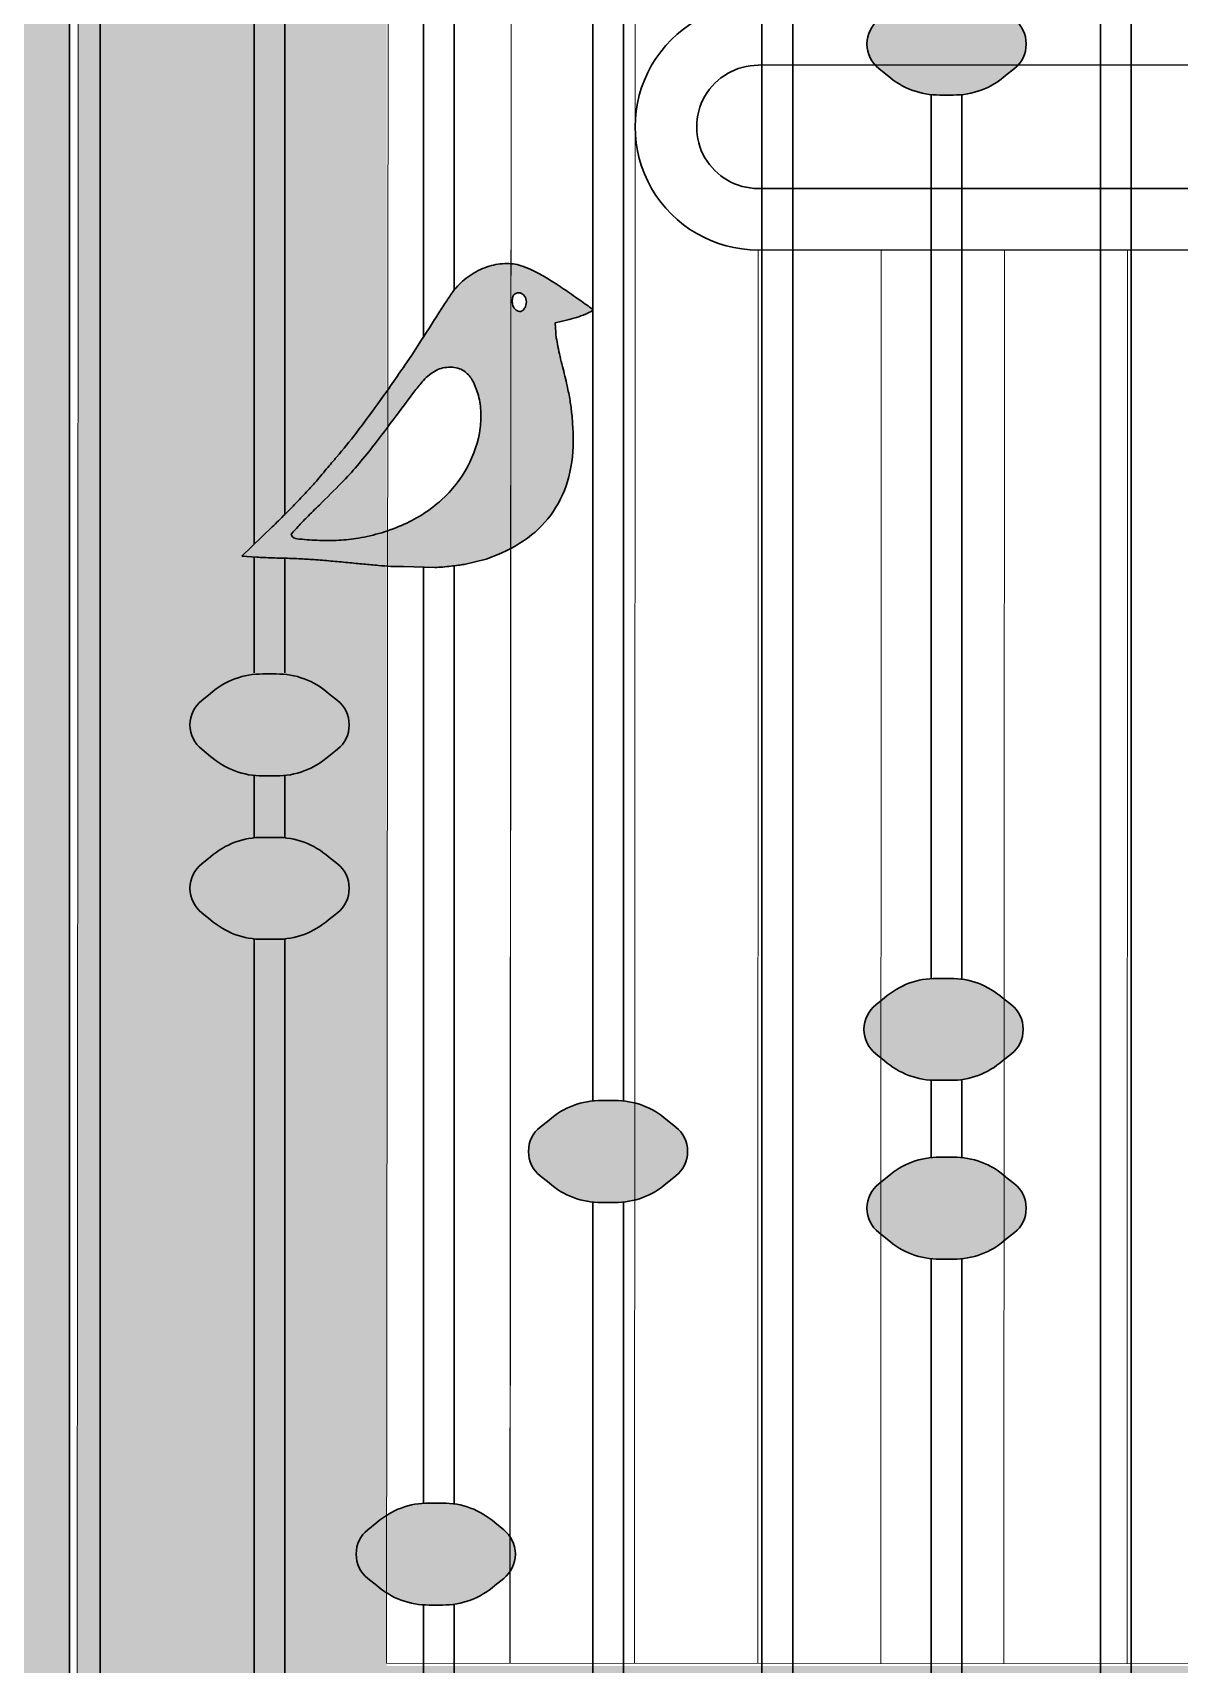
# Model space of a CAD drawing. Header units: millimetres. Extents: x 56222 to 3066687, y -650199 to -121287.
# Drawn here: x 140293.95 to 140312.58, y -185715.75 to -185689.25 of the extents above; entities that cross this region are included whole.
import ezdxf

# ---------------------------------------------------------------- set-up
doc = ezdxf.new("R2010")
doc.units = ezdxf.units.MM
doc.header["$MEASUREMENT"] = 0
for name, color, linetype, lineweight in [('A8_FURNITURE', 32, 'Continuous', 30), ('dim05', 1, 'Continuous', 13), ('Elevation 4.5', 206, 'Continuous', 5), ('FURNITURE', 32, 'Continuous', 9), ('NAME PLATE', 7, 'Continuous', 25)]:
    doc.layers.add(name, color=color, linetype=linetype, lineweight=lineweight)

msp = doc.modelspace()

# ---------------------------------------------------------------- hatches: boundary and pattern name
at = {"layer": 'dim05', "lineweight": 0, "true_color": 0xa47149, "transparency": 33554630}
h = msp.add_hatch(color=35, dxfattribs=at)
h.dxf.hatch_style = 1
h.paths.add_polyline_path([(140334.5350516986, -185637.8187954241), (140288.5429608864, -185637.8187954241), (140288.5506102971, -185729.7781201979), (140334.5427011093, -185729.7781201979), (140334.5414618115, -185714.8795877092), (140328.5427011093, -185714.8795877092), (140328.5427011093, -185717.7781201979, -0.4142135623730951), (140325.5427011093, -185720.7781201979), (140297.5451477507, -185720.7781201979, -0.4142135623730951), (140294.5451477507, -185717.7781201979), (140294.5451477507, -185648.7840202428, -0.4142135623730951), (140297.5451477507, -185645.7840202428), (140325.5427011093, -185645.7840202428, -0.4142135623730951), (140328.5427011093, -185648.7840202428), (140328.5427011093, -185675.679722592), (140334.5382010669, -185675.679722592)])
at = {"layer": 'Elevation 4.5', "lineweight": 0, "true_color": 0x000000, "transparency": 33554628}
h = msp.add_hatch(color=18, dxfattribs=at)
h.dxf.hatch_style = 1
h.paths.add_polyline_path([(140310.0872079618, -185689.4391558063, 0.2335693837455621), (140309.8971745721, -185689.0390158401), (140309.7525049041, -185688.9247164578, 0.1866468864992518), (140308.9024321285, -185688.6082199679), (140308.6860989035, -185688.6082199679, 0.1866468864992447), (140307.836026128, -185688.9247164578), (140307.6913564599, -185689.0390158402, 0.2294381312187929), (140307.5013230702, -185689.4313431276, 0.2335693837448415), (140307.6913564599, -185689.8314830937), (140307.836026128, -185689.945782476, 0.1866468864992493), (140308.6860989035, -185690.262278966), (140308.9024321285, -185690.262278966, 0.1866468864992456), (140309.7525049041, -185689.945782476), (140309.8971745721, -185689.8314830938, 0.2294381312761698)])
h = msp.add_hatch(color=18, dxfattribs=at)
h.dxf.hatch_style = 1
edge = h.paths.add_edge_path()
edge.add_arc((140319.6188294148, -185706.1331920543), 22.71277757108558, 507.18851789711357, 507.8382754307384, ccw=False)
edge.add_arc((140314.3387182264, -185702.728894799), 16.43035654375045, 506.36276235670414, 507.1885178933482, ccw=False)
edge.add_arc((140315.3174202713, -185703.3800911256), 17.60590507442646, 505.7126965902337, 506.36267839571167, ccw=False)
edge.add_arc((140301.3285438061, -185693.8420682933), 0.674793347500813, 498.8310564494863, 505.71269656689344, ccw=False)
edge.add_arc((140301.7252604376, -185694.1889877958), 1.201801152872894, 484.0079692633073, 498.83105645645423, ccw=False)
edge.add_arc((140301.7036807468, -185694.1570041852), 1.163218327600577, 468.8201198875571, 484.007969265302, ccw=False)
edge.add_arc((140301.6664444568, -185694.0477551021), 1.047797777297143, 452.784597418169, 468.8200135968284, ccw=False)
edge.add_arc((140301.6525739593, -185693.7625809669), 0.7622865198643559, 432.43001919093206, 452.78459742634254, ccw=False)
edge.add_arc((140301.4933673117, -185694.2653777669), 1.289687106465092, 425.01576951251707, 432.4300191824818, ccw=False)
edge.add_arc((140300.9297970287, -185695.4748271083), 2.62399560651567, 420.65778612325323, 425.015769527549, ccw=False)
edge.add_arc((140300.3222460922, -185696.5556035527), 3.863832637452334, 417.08159717631605, 420.65778610862327, ccw=False)
edge.add_arc((140297.7400409734, -185700.5442752613), 8.615388727239672, 415.1179514214472, 417.0815971825976, ccw=False)
edge.add_arc((140270.2612985259, -185739.9604408809), 56.66448235709579, 414.95139004013964, 415.11795143395045, ccw=False)
edge.add_arc((140283.7412136988, -185720.7438469842), 33.19140002734221, 414.70247114536494, 414.95138999453985, ccw=False)
edge.add_arc((140263.1235915847, -185749.8658221988), 68.87298886579251, 414.599881686053, 414.7024711920124, ccw=False)
edge.add_arc((140302.8732145229, -185693.9329136593), 0.2543122433924807, 409.23396222174586, 414.5998816835639, ccw=False)
edge.add_arc((140303.0280574619, -185693.7533112695), 0.01717651394238802, 298.2086449427716, 409.2339621064502, ccw=False)
edge.add_arc((140302.3496543577, -185692.4885530822), 1.452392192579913, 293.39255604367804, 298.2086449264236, ccw=False)
edge.add_arc((140302.2785311482, -185692.3241384394), 1.631530925651959, 287.9265988577175, 293.39255603968763, ccw=False)
edge.add_arc((140302.1138651736, -185691.8151308144), 2.166510967779784, 283.5076512464655, 287.9265988597203, ccw=False)
edge.add_line((140302.6199084311, -185693.9217133538), (140302.4356034739, -185693.9659870906))
edge.add_line((140302.4356034739, -185693.9659870906), (140302.4446526692, -185694.1209734818))
edge.add_arc((140303.1964608618, -185694.0770776331), 0.7530885764697608, 183.3415367850405, 189.8132274063442)
edge.add_arc((140307.8883688538, -185693.2655288562), 5.514665208493895, 189.8132273977349, 191.3045693805245)
edge.add_arc((140308.539053872, -185693.1354621211), 6.178222552240888, 191.3045063873774, 192.83882660824)
edge.add_arc((140308.7902399554, -185693.078219745), 6.435848517784304, 192.8387855309574, 194.327813124649)
edge.add_arc((140290.8746561429, -185697.6541077676), 12.0548760364553, 372.79593632246485, 374.32781313336847, ccw=False)
edge.add_arc((140298.7374257242, -185695.8683167857), 3.991862026780903, 369.3030193230325, 372.795936313089, ccw=False)
edge.add_arc((140299.3504298617, -185695.7678960015), 3.370687006033028, 365.4349192712607, 369.3029465733015, ccw=False)
edge.add_arc((140296.1997389272, -185696.0676614594), 6.535606071972467, 363.0776751452507, 365.434919261805, ccw=False)
edge.add_arc((140300.1232151785, -185695.8567067849), 2.606462683265474, 348.2130280679449, 363.0776751474744, ccw=False)
edge.add_arc((140300.9190082311, -185696.0227677774), 1.793527977553087, 328.5414436490827, 348.21302806692677, ccw=False)
edge.add_arc((140300.9839041238, -185696.0624714915), 1.717449979413286, 308.3756672838874, 328.5414436466636, ccw=False)
edge.add_arc((140300.6567991687, -185695.6494075047), 2.244346087587395, 291.87328044192355, 308.37566728397655, ccw=False)
edge.add_line((140301.4929416397, -185697.7321833278), (140301.313827546, -185697.8040897227))
edge.add_line((140301.313827546, -185697.8040897227), (140300.9545782444, -185697.8858894185))
edge.add_arc((140300.6596098071, -185696.3464226907), 1.567470632925063, 277.56564977978604, 280.84665759657577, ccw=False)
edge.add_arc((140300.1166033746, -185692.2580834077), 5.691712875962254, 276.30901441719755, 277.5656498050415, ccw=False)
edge.add_arc((140300.0551570456, -185691.7023111926), 6.250871535311828, 275.0656264996744, 276.3090143952424, ccw=False)
edge.add_arc((140300.1855782765, -185693.1736209553), 4.773792622310335, 273.5437563876856, 275.06562649984016, ccw=False)
edge.add_line((140300.480650171, -185697.9382855372), (140299.9738104258, -185697.922571741))
edge.add_line((140299.9738104258, -185697.922571741), (140299.8478787991, -185697.922571741))
edge.add_arc((140299.8478787995, -185696.8739954849), 1.048576256143861, 265.59734921097856, 269.99999997773614, ccw=False)
edge.add_arc((140302.022177453, -185668.6335431348), 29.37260710579882, 265.2029313430513, 265.59734923576883, ccw=False)
edge.add_arc((140301.818530181, -185671.0606535702), 26.9369681186945, 264.689736578647, 265.20285114690364, ccw=False)
edge.add_arc((140302.799621446, -185660.5057947657), 37.53732586980061, 264.28949384960623, 264.68967636624086, ccw=False)
edge.add_arc((140297.0916741901, -185717.5861425739), 19.82770500941959, 444.2894938446994, 445.0815518794412)
edge.add_arc((140297.0110311914, -185718.5230791267), 20.76810566715427, 445.0815098229188, 445.8465121889648)
edge.add_arc((140297.1750092807, -185716.2648944198), 18.50397515314464, 445.8464822961825, 446.602538210004)
edge.add_arc((140298.084512365, -185700.944752141), 3.156859616249403, 446.6025382128933, 449.3996516514537)
edge.add_arc((140298.2011218598, -185689.8162343529), 7.972269097740296, 268.96301938768136, 269.39965163686344, ccw=False)
edge.add_line((140298.0568418232, -185697.7871977726), (140297.3466494182, -185697.7514310479))
edge.add_arc((140281.2223620318, -185680.4431067041), 23.65524752161354, 312.9716816911183, 316.0595494074697)
edge.add_arc((140286.7148222805, -185685.7582017483), 16.01214733226215, 316.1165142699844, 317.103223198142)
edge.add_arc((140295.6096258114, -185694.0228308381), 3.870416654803198, 317.1032232022504, 319.9367719981558)
edge.add_arc((140374.1887113981, -185760.1064194448), 98.80242968147073, 499.8483155018872, 499.9367720008196, ccw=False)
edge.add_arc((140360.9771405877, -185748.9609836131), 81.51757089850346, 499.7442981335809, 499.84824900162573, ccw=False)
edge.add_arc((140357.685682872, -185746.1740828891), 77.20474009557171, 499.6546188707312, 499.7442492773851, ccw=False)
edge.add_arc((140303.3479002015, -185700.0182505411), 5.909891156234724, 499.0555394568858, 499.6546188897753, ccw=False)
edge.add_arc((140293.0095866976, -185691.0488710872), 7.776981894013973, 319.0555394373171, 322.7772869498338)
edge.add_arc((140279.6763988911, -185680.9200974766), 24.52111375975269, 322.7772869481498, 324.358603487159)
edge.add_arc((140277.7834739634, -185679.562826619), 26.85035160999695, 324.3586034888878, 325.9132567067927)
edge.add_arc((140283.2987393619, -185683.2950812709), 20.19093142486694, 325.9132567050606, 327.8382754334737)
edge = h.paths.add_edge_path(flags=16)
edge.add_arc((140301.7410643184, -185693.6023363897), 0.2322651146118047, 320.0565319747831, 335.5046511043514)
edge.add_arc((140301.793038812, -185693.6260174359), 0.1751499683182469, 335.5046511316532, 368.709610807853)
edge.add_arc((140301.8022597254, -185693.6246048549), 0.1658214834924032, 368.7096107950683, 403.3021900527262)
edge.add_arc((140301.8398911204, -185693.5891401063), 0.1141120038685766, 403.3021900449339, 446.9972035332137)
edge.add_arc((140301.8405994405, -185693.5756371635), 0.1005904958060329, 446.9972035441938, 494.9999851013681)
edge.add_arc((140301.8371249149, -185693.572162674), 0.09567680006221069, 494.9999690421509, 528.6741215180718)
edge.add_arc((140301.997008052, -185693.604185581), 0.2587353297781608, 528.674121517435, 544.70662123329)
edge.add_arc((140302.0103609854, -185693.6030862165), 0.272133442740565, 184.7066212300402, 200.3928668957784)
edge.add_arc((140301.8759003442, -185693.6530726265), 0.1286820390840577, 200.3928669125619, 227.8553518017901)
edge.add_arc((140301.8857964884, -185693.6421374891), 0.1434302898713241, 227.8553517775366, 249.4408274158013)
edge.add_arc((140301.8594148238, -185693.7124769163), 0.06830621089635083, 249.4408274535614, 287.0166619993391)
edge.add_arc((140301.8548751809, -185693.6976438424), 0.08381841382622764, 287.016661967595, 320.0565319813447)
edge = h.paths.add_edge_path(flags=16)
edge.add_arc((140300.7726359552, -185695.0121875882), 0.3224896342936749, 416.488537542685, 435.4540182361438)
edge.add_arc((140300.7281480071, -185695.1836419648), 0.4996217341068242, 435.4540182223546, 449.1167772766733)
edge.add_arc((140300.7275651149, -185695.2214519334), 0.5374361954011544, 449.116777292074, 462.3035776651715)
edge.add_arc((140300.711893864, -185695.1495986437), 0.4638938039961975, 462.3035776448494, 477.0290246828616)
edge.add_arc((140300.7839017322, -185695.290745235), 0.622347246046015, 477.0290246944884, 488.8525266191497)
edge.add_arc((140300.8957083122, -185695.4295438136), 0.8005767519077509, 488.852526620897, 498.6414718494698)
edge.add_arc((140302.5473816708, -185696.8835663799), 3.00107817356593, 498.6414718435628, 502.7750812498119)
edge.add_arc((140354.0050380317, -185735.97733865), 67.62470719938264, 502.7750812519495, 503.2057149838819)
edge.add_arc((140265.4115975136, -185669.7147587029), 43.00768952093476, 322.362346444899, 323.20571498449453, ccw=False)
edge.add_arc((140293.6228718357, -185691.4699146955), 7.382378137841509, 319.25591349601183, 322.36234644444687, ccw=False)
edge.add_arc((140294.7244200982, -185692.4188713202), 5.928443046414641, 315.6701561243863, 319.2559134963909, ccw=False)
edge.add_arc((140284.2225756588, -185682.1598658008), 20.60958506176154, 314.2519931123239, 315.6701561233273, ccw=False)
edge.add_arc((140311.5483346992, -185710.2085899274), 18.5494245306522, 494.2519931123489, 495.1327331369088)
edge.add_arc((140302.1392739296, -185700.8430231053), 5.27372242245683, 495.1327331428471, 497.3791390206788)
edge.add_arc((140303.9204165816, -185702.482064989), 7.694244565161012, 497.379139006891, 498.5496968411185)
edge.add_arc((140298.1692557964, -185697.4027539471), 0.02122358009796283, 498.549696821558, 572.6178815668867)
edge.add_arc((140298.2569965732, -185697.3466027889), 0.125393616470867, 212.6178815554509, 264.115143123585)
edge.add_arc((140298.7869925964, -185692.2046463783), 5.294591959775962, 264.1151431314591, 267.5967918650779)
edge.add_arc((140298.7331697631, -185693.4871039766), 4.011005426326134, 267.5967918650412, 272.6627130661531)
edge.add_arc((140298.7943131755, -185694.8018295857), 2.694858799206424, 272.6627130656112, 279.4880150805329)
edge.add_arc((140298.7384382136, -185694.4675043893), 3.033820962743133, 279.4880150801967, 294.1875493503518)
edge.add_arc((140299.0274933805, -185695.1110552909), 2.328334852051495, 294.187549350941, 312.1125866089341)
edge.add_arc((140299.2254657948, -185695.3300589684), 2.033113430747092, 312.1125866110718, 331.436589996265)
edge.add_arc((140299.4068632493, -185695.428807075), 1.826579595609213, 331.436513702412, 352.379205025697)
edge.add_arc((140299.8051765665, -185695.4821005636), 1.424716814798801, 352.3792050319467, 363.8392714698197)
edge.add_arc((140299.9183729274, -185695.474504137), 1.311265848237073, 363.8392714641251, 376.0342070607451)
edge.add_arc((140300.1744251396, -185695.4009168792), 1.044849219870216, 376.0342070657481, 389.5828357131268)
edge.add_arc((140300.7205028305, -185695.0909179215), 0.4169159444802546, 389.5828357105138, 416.4885375356303)
h = msp.add_hatch(color=18, dxfattribs=at)
h.dxf.hatch_style = 1
h.paths.add_polyline_path([(140299.0880003136, -185700.4990786568, 0.2335693837455621), (140298.8979669239, -185700.0989386906), (140298.7532972559, -185699.9846393083, 0.1866468864992518), (140297.9032244803, -185699.6681428184), (140297.6868912553, -185699.6681428184, 0.1866468864992447), (140296.8368184798, -185699.9846393083), (140296.6921488117, -185700.0989386906, 0.2294381312187929), (140296.502115422, -185700.4912659781, 0.2335693837448415), (140296.6921488117, -185700.8914059442), (140296.8368184798, -185701.0057053265, 0.1866468864992493), (140297.6868912553, -185701.3222018165), (140297.9032244803, -185701.3222018165, 0.1866468864992456), (140298.7532972559, -185701.0057053265), (140298.8979669239, -185700.8914059443, 0.2294381312761698)])
h = msp.add_hatch(color=18, dxfattribs=at)
h.dxf.hatch_style = 1
h.paths.add_polyline_path([(140299.0880518201, -185703.1531376548, 0.2335693837455621), (140298.8980184304, -185702.7529976887), (140298.7533487623, -185702.6386983064, 0.1866468864992518), (140297.9032759868, -185702.3222018164), (140297.6869427618, -185702.3222018164, 0.1866468864992447), (140296.8368699862, -185702.6386983064), (140296.6922003182, -185702.7529976887, 0.2294381312187929), (140296.5021669285, -185703.1453249761, 0.2335693837448415), (140296.6922003182, -185703.5454649423), (140296.8368699862, -185703.6597643245, 0.1866468864992493), (140297.6869427618, -185703.9762608145), (140297.9032759868, -185703.9762608145, 0.1866468864992456), (140298.7533487623, -185703.6597643245), (140298.8980184303, -185703.5454649423, 0.2294381312761698)])
h = msp.add_hatch(color=18, dxfattribs=at)
h.dxf.hatch_style = 1
h.paths.add_polyline_path([(140310.0381989262, -185705.4358911783, 0.2335693837455621), (140309.8481655365, -185705.0357512122), (140309.7034958685, -185704.9214518299, 0.1866468864992518), (140308.8534230929, -185704.60495534), (140308.6370898679, -185704.60495534, 0.1866468864992447), (140307.7870170924, -185704.9214518299), (140307.6423474243, -185705.0357512122, 0.2294381312187929), (140307.4523140346, -185705.4280784997, 0.2335693837448415), (140307.6423474243, -185705.8282184658), (140307.7870170924, -185705.9425178481, 0.1866468864992493), (140308.6370898679, -185706.2590143381), (140308.8534230929, -185706.2590143381, 0.1866468864992456), (140309.7034958685, -185705.9425178481), (140309.8481655365, -185705.8282184659, 0.2294381312761698)])
h = msp.add_hatch(color=18, dxfattribs=at)
h.dxf.hatch_style = 1
h.paths.add_polyline_path([(140304.5876440465, -185707.4264648447, 0.2335693837455621), (140304.3976106568, -185707.0263248785), (140304.2529409888, -185706.9120254962, 0.1866468864992518), (140303.4028682132, -185706.5955290063), (140303.1865349882, -185706.5955290063, 0.1866468864992447), (140302.3364622126, -185706.9120254962), (140302.1917925446, -185707.0263248786, 0.2294381312187929), (140302.0017591549, -185707.418652166, 0.2335693837448415), (140302.1917925446, -185707.8187921321), (140302.3364622126, -185707.9330915144, 0.1866468864992493), (140303.1865349882, -185708.2495880044), (140303.4028682132, -185708.2495880044, 0.1866468864992456), (140304.2529409888, -185707.9330915144), (140304.3976106567, -185707.8187921322, 0.2294381312761698)])
h = msp.add_hatch(color=18, dxfattribs=at)
h.dxf.hatch_style = 1
h.paths.add_polyline_path([(140310.0872362729, -185708.3477628551, 0.2335693837455621), (140309.8972028833, -185707.9476228889), (140309.7525332152, -185707.8333235066, 0.1866468864992518), (140308.9024604397, -185707.5168270167), (140308.6861272147, -185707.5168270167, 0.1866468864992447), (140307.8360544391, -185707.8333235066), (140307.6913847711, -185707.947622889, 0.2294381312187929), (140307.5013513814, -185708.3399501764, 0.2335693837448415), (140307.6913847711, -185708.7400901425), (140307.8360544391, -185708.8543895248, 0.1866468864992493), (140308.6861272147, -185709.1708860148), (140308.9024604397, -185709.1708860148, 0.1866468864992456), (140309.7525332152, -185708.8543895248), (140309.8972028832, -185708.7400901426, 0.2294381312761698)])
h = msp.add_hatch(color=18, dxfattribs=at)
h.dxf.hatch_style = 1
h.paths.add_polyline_path([(140301.7888105866, -185713.9647826159, 0.2335693837455621), (140301.5987771969, -185713.5646426498), (140301.4541075288, -185713.4503432675, 0.1866468864992518), (140300.6040347533, -185713.1338467776), (140300.3877015283, -185713.1338467776, 0.1866468864992447), (140299.5376287527, -185713.4503432675), (140299.3929590847, -185713.5646426498, 0.2294381312187929), (140299.202925695, -185713.9569699373, 0.2335693837448415), (140299.3929590847, -185714.3571099034), (140299.5376287527, -185714.4714092857, 0.1866468864992493), (140300.3877015283, -185714.7879057757), (140300.6040347533, -185714.7879057757, 0.1866468864992456), (140301.4541075288, -185714.4714092857), (140301.5987771968, -185714.3571099035, 0.2294381312761698)])
at = {"layer": 'NAME PLATE', "lineweight": 0, "true_color": 0x000000, "transparency": 33554687}
h = msp.add_hatch(color=18, dxfattribs=at)
h.dxf.hatch_style = 1
h.set_gradient(color1=(153, 155, 55), color2=(229, 232, 120), name='INVCYLINDER')
h.paths.add_polyline_path([(140328.7947264182, -185650.8521996611, 0.4109880837196706), (140323.7575289289, -185645.8702334602), (140323.7575289289, -185688.816317415), (140328.7947264182, -185688.8126676246)], flags=17)
h.paths.add_polyline_path([(140328.7948936362, -185692.8302053807, 0.9852287181319922), (140328.7324906448, -185688.831743433), (140323.7575289289, -185688.816317415), (140323.7575289289, -185715.777076743), (140299.6953851223, -185715.777076743), (140299.6953851223, -185645.8699301007, 0.4142438736979137), (140294.71270385, -185650.852199704), (140294.6654377181, -185715.8017335852, 0.4139882622943566), (140299.6654362386, -185720.8055800042), (140323.7147501351, -185720.8240807569, 0.4196556007892562), (140328.8233879275, -185715.7968514695)])

# ---------------------------------------------------------------- linework, layer by layer
at = {"layer": 'A8_FURNITURE', "linetype": 'ByBlock', "lineweight": 15, "transparency": 33554687}
for p, q in [((140299.7590735042, -185645.8229483099, 531.9840777681574), (140299.6969221056, -185715.7291348077, -260.0136148767915)), ((140301.7454549905, -185645.82308035, 2.395492587626329), (140301.7046890333, -185715.7306793507, -1.503754232695003)), ((140303.7467380596, -185645.8232133808, 2.394176148815795), (140303.7338572473, -185692.7799836347)), ((140301.7173266339, -185692.7794223195), (140301.6969139857, -185715.7306733695, -260.7256360141592)), ((140303.7338572473, -185692.7799836347), (140303.7264708787, -185715.7322346751, -260.7256360141592)), ((140305.7338571698, -185692.7805403484), (140305.7264705279, -185715.7337732429, -260.7256360141592)), ((140307.7338570923, -185692.7810970622), (140307.7264701771, -185715.7353118107, -260.7256360141592)), ((140309.7338570148, -185692.7816537759), (140309.7264698264, -185715.7368503785, -260.7256360141592)), ((140311.7338569374, -185692.7822104897), (140311.7264694756, -185715.7383889462, -260.7256360141592)), ((140323.7256456725, -185715.7476197207, -260.7256360141592), (140299.6969221056, -185715.7291348077, -260.7256360141592))]:
    msp.add_line(p, q, dxfattribs=at)
at = {"layer": 'A8_FURNITURE', "linetype": 'ByBlock', "transparency": 33554687}
for p, q in [((140305.7352350425, -185689.7814352235, 0.1018996002810582), (140328.7344068389, -185689.7647707677)), ((140328.7366279385, -185691.7774532155), (140305.7341270411, -185691.7814356064, 0.1018996002810582)), ((140328.7369062954, -185692.7774531767), (140305.7344053979, -185692.7814355677, 0.1018996002810582))]:
    msp.add_line(p, q, dxfattribs=at)
at = {"layer": 'A8_FURNITURE', "linetype": 'ByBlock', "lineweight": 15, "transparency": 33554687}
msp.add_lwpolyline([(140294.6687770123, -185715.9388501193), (140294.7126455032, -185650.8049138975)], dxfattribs=at)
at = {"layer": 'A8_FURNITURE', "linetype": 'ByBlock', "transparency": 33554687}
for radius in [1.999999924652877, 0.9999999246528772]:
    msp.add_arc((140305.7344053979, -185690.7814355656, 0.1018996002810582), radius, 90, 270.0159486753458, dxfattribs=at)
at = {"layer": 'Elevation 4.5', "color": 18, "lineweight": 30, "true_color": 0x000000, "transparency": 33554687}
for p, q in [((140303.0448419205, -185662.9701535649), (140303.0448419205, -185701.4569470053)), ((140303.5448419205, -185662.948927056), (140303.5448419205, -185701.4668292557)), ((140297.5452496941, -185672.497548909), (140297.5452496941, -185697.5596535237)), ((140298.0452496941, -185672.497548909), (140298.0452496941, -185697.0727604991)), ((140305.7946380338, -185677.9011536368), (140305.7946380338, -185720.2655887906)), ((140306.2946380338, -185678.7347183791), (140306.2946380338, -185720.2781201979)), ((140300.2950458073, -185682.1680575639), (140300.2950458073, -185694.1945894716)), ((140300.7950458073, -185682.1680575639), (140300.7950458073, -185693.4288783284)), ((140311.2942302602, -185684.2782550141), (140311.2942302602, -185720.2655887906)), ((140311.7942302602, -185684.3033322744), (140311.7942302602, -185720.2781201979)), ((140298.0452496941, -185689.4383022831), (140298.0452496941, -185696.990622481)), ((140297.5452496941, -185689.7380309308), (140297.5452496941, -185697.5596535238)), ((140300.2950458073, -185689.9865814522), (140300.2950458073, -185694.1945894715)), ((140308.544434147, -185690.2572256871), (140308.544434147, -185696.5441582757)), ((140308.544434147, -185690.2572256871), (140308.544434147, -185704.6126829407)), ((140309.044434147, -185690.2572256871), (140309.044434147, -185695.8657542405)), ((140309.044434147, -185690.2572256871), (140309.044434147, -185704.6225651911)), ((140302.6199088357, -185693.9217132566), (140302.4356034739, -185693.9659870906)), ((140302.4356034739, -185693.9659870906), (140302.4446526301, -185694.1209728132)), ((140297.3466494182, -185697.7514310479), (140297.8374381411, -185697.2775029744)), ((140297.5873094357, -185697.7682310082), (140297.3466494182, -185697.7514310479)), ((140297.5452496941, -185697.7652949077), (140297.5452496941, -185698.6322325743)), ((140297.5452496941, -185697.7652949077), (140297.5452496941, -185698.6322325743)), ((140298.0452496941, -185697.7869795148), (140298.0452496941, -185698.6322325742)), ((140301.313827546, -185697.8040897227), (140300.9545782444, -185697.8858894185)), ((140301.4929401306, -185697.7321839336), (140301.313827546, -185697.8040897227)), ((140299.9738104258, -185697.922571741), (140299.8478777579, -185697.922571741)), ((140300.480650171, -185697.9382855372), (140299.9738104258, -185697.922571741)), ((140300.2950458073, -185697.9325311559), (140300.2950458073, -185706.5426719049)), ((140300.2950458073, -185697.9325311559), (140300.2950458073, -185706.5426719049)), ((140300.7950458073, -185697.9092170397), (140300.7950458073, -185706.5525541553)), ((140300.7950458073, -185697.9092170397), (140300.7950458073, -185706.5525541553)), ((140297.5452496941, -185698.6322325743), (140297.5452496941, -185699.6446814791)), ((140298.0452496941, -185698.6322325742), (140298.0452496941, -185699.6446814791)), ((140297.5452496941, -185701.313637704), (140297.5452496941, -185702.3260866088)), ((140298.0452496941, -185701.3136377039), (140298.0452496941, -185702.3260866088)), ((140303.0448419205, -185701.4569470053), (140303.0448419205, -185706.5994137986)), ((140303.5448419205, -185701.4668292557), (140303.5448419205, -185706.5994137986)), ((140297.5452496941, -185703.967696702), (140297.5452496941, -185720.2655887906)), ((140298.0452496941, -185703.967696702), (140298.0452496941, -185720.2781201979)), ((140308.544434147, -185706.2622327745), (140308.544434147, -185707.520711809)), ((140309.044434147, -185706.2523505241), (140309.044434147, -185707.520711809)), ((140300.2950458073, -185706.5426719049), (140300.2950458073, -185713.1337616997)), ((140300.7950458073, -185706.5525541553), (140300.7950458073, -185713.1436439501)), ((140303.0448419205, -185708.2410238919), (140303.0448419205, -185716.6228222451)), ((140303.0448419205, -185708.2410238919), (140303.0448419205, -185720.2655887906)), ((140303.5448419205, -185708.2410238919), (140303.5448419205, -185716.6228222451)), ((140303.5448419205, -185708.2410238919), (140303.5448419205, -185720.2781201979)), ((140308.544434147, -185709.1623219023), (140308.544434147, -185720.2655887906)), ((140309.044434147, -185709.1623219023), (140309.044434147, -185720.2781201979)), ((140300.7950458073, -185714.773429283), (140300.7950458073, -185720.2781201979)), ((140300.2950458073, -185714.7833115335), (140300.2950458073, -185720.2655887906))]:
    msp.add_line(p, q, dxfattribs=at)
msp.add_lwpolyline([(140328.0427011093, -185675.679722592), (140328.0427011093, -185648.7840202428, 0.4142135623730951), (140325.5427011093, -185646.2840202428), (140297.5451477507, -185646.2840202428, 0.4142135623730951), (140295.0451477507, -185648.7840202428), (140295.0451477507, -185717.7781201979, 0.4142135623730951), (140297.5451477507, -185720.2781201979), (140325.5427011093, -185720.2781201979, 0.4142135623730951), (140328.0427011093, -185717.7781201979), (140328.0427011093, -185714.8795877092)], format="xyb", dxfattribs=at)
for points in [[(140310.0873765928, -185689.4325143012), (140310.0873765928, -185689.4403269798, -0.2294381312374742), (140309.897343203, -185689.8326542673), (140309.752673535, -185689.9469536496, -0.1866468864992491), (140308.9026007595, -185690.2634501396), (140308.6862675345, -185690.2634501396, -0.1866468864992491), (140307.8361947589, -185689.9469536496), (140307.6915250909, -185689.8326542673, -0.2294381312374742), (140307.5014917012, -185689.4403269798), (140307.5014917012, -185689.4325143012, -0.2294381312374741), (140307.6915250909, -185689.0401870137), (140307.8361947589, -185688.9258876314, -0.1866468864992491), (140308.6862675345, -185688.6093911415), (140308.9026007595, -185688.6093911415, -0.1866468864992491), (140309.752673535, -185688.9258876314), (140309.8973432031, -185689.0401870137, -0.2294381312374741)], [(140301.7694712373, -185693.5045089233, 0.147998), (140301.7433113029, -185693.5533728824, 0.070065), (140301.7391448432, -185693.625411424, 0.06855499999999999), (140301.7552833052, -185693.6979123088, 0.120405), (140301.7895540711, -185693.7484843046, 0.09446399999999999), (140301.8354274387, -185693.776432712, 0.16544), (140301.8794044884, -185693.7777927012, 0.145171), (140301.9191369067, -185693.75145794, 0.06750700000000001), (140301.9524242191, -185693.6986383929, 0.145904), (140301.9661693444, -185693.5994970633, 0.152099), (140301.9229355192, -185693.5108765946, 0.193), (140301.8458683638, -185693.4751847554, 0.212568)], [(140300.5010814999, -185694.7363727872, 0.051635), (140300.3934935345, -185694.8060829465, 0.042739), (140300.2948035687, -185694.9005479488, 0.018038), (140300.1577239545, -185695.0680757567, 0.001879), (140299.8517741049, -185695.4739433618, -0.00368), (140299.4688831911, -185695.9780915114, -0.013555), (140299.2159946182, -185696.2882634283, -0.015647), (140298.9652018869, -185696.5616007074, -0.006188), (140298.6042553173, -185696.9220569194, 0.003843), (140298.4015530681, -185697.1225942388, 0.009801), (140298.2586112006, -185697.2719441404, 0.005108), (140298.1533480894, -185697.3887045624, 0.334926), (140298.1513794975, -185697.4141941519, 0.228559), (140298.2441400702, -185697.4713355808, 0.015192), (140298.5649665747, -185697.4945810155, 0.022109), (140298.9195096388, -185697.4937786553, 0.029789), (140299.2385316622, -185697.4598239205, 0.06422699999999999), (140299.981465786, -185697.2349855705, 0.078375), (140300.5888635898, -185696.8382687267, 0.084521), (140301.0111488269, -185696.3021116066, 0.091628), (140301.2173092239, -185695.6710433072, 0.050044), (140301.2266968438, -185695.3867165839, 0.053263), (140301.1786265563, -185695.1123178375, 0.059186), (140301.0830708348, -185694.8850943392, 0.11794), (140300.950684583, -185694.7433042486, 0.082944), (140300.853629906, -185694.7000345101, 0.059685), (140300.7358493539, -185694.6840795899, 0.057602), (140300.6130416887, -185694.6963595139, 0.06434)], [(140299.0881921399, -185700.488926318), (140299.0881921399, -185700.4967389966, -0.2294381312374742), (140298.8981587502, -185700.8890662841), (140298.7534890822, -185701.0033656664, -0.1866468864992491), (140297.9034163066, -185701.3198621564), (140297.6870830816, -185701.3198621564, -0.1866468864992491), (140296.837010306, -185701.0033656664), (140296.692340638, -185700.8890662841, -0.2294381312374742), (140296.5023072483, -185700.4967389967), (140296.5023072483, -185700.488926318, -0.2294381312374741), (140296.692340638, -185700.0965990305), (140296.837010306, -185699.9822996482, -0.1866468864992491), (140297.6870830816, -185699.6658031583), (140297.9034163066, -185699.6658031583, -0.1866468864992491), (140298.7534890822, -185699.9822996482), (140298.8981587502, -185700.0965990305, -0.2294381312374741)], [(140299.0881921399, -185703.1429853161), (140299.0881921399, -185703.1507979947, -0.2294381312374742), (140298.8981587502, -185703.5431252822), (140298.7534890822, -185703.6574246645, -0.1866468864992491), (140297.9034163066, -185703.9739211544), (140297.6870830816, -185703.9739211544, -0.1866468864992491), (140296.837010306, -185703.6574246645), (140296.692340638, -185703.5431252822, -0.2294381312374742), (140296.5023072483, -185703.1507979947), (140296.5023072483, -185703.1429853161, -0.2294381312374741), (140296.692340638, -185702.7506580286), (140296.837010306, -185702.6363586463, -0.1866468864992491), (140297.6870830816, -185702.3198621564), (140297.9034163066, -185702.3198621564, -0.1866468864992491), (140298.7534890822, -185702.6363586463), (140298.8981587502, -185702.7506580286, -0.2294381312374741)], [(140310.038339246, -185705.4335515183), (140310.038339246, -185705.4413641969, -0.2294381312374742), (140309.8483058563, -185705.8336914844), (140309.7036361883, -185705.9479908667, -0.1866468864992491), (140308.8535634128, -185706.2644873566), (140308.6372301877, -185706.2644873566, -0.1866468864992491), (140307.7871574122, -185705.9479908667), (140307.6424877442, -185705.8336914844, -0.2294381312374742), (140307.4524543545, -185705.4413641969), (140307.4524543545, -185705.4335515183, -0.2294381312374741), (140307.6424877442, -185705.0412242308), (140307.7871574122, -185704.9269248485, -0.1866468864992491), (140308.6372301877, -185704.6104283586), (140308.8535634128, -185704.6104283586, -0.1866468864992491), (140309.7036361883, -185704.9269248485), (140309.8483058563, -185705.0412242308, -0.2294381312374741)], [(140304.5877843663, -185707.4163125059), (140304.5877843663, -185707.4241251846, -0.2294381312374742), (140304.3977509766, -185707.8164524721), (140304.2530813086, -185707.9307518544, -0.1866468864992491), (140303.403008533, -185708.2472483443), (140303.186675308, -185708.2472483443, -0.1866468864992491), (140302.3366025325, -185707.9307518544), (140302.1919328644, -185707.816452472, -0.2294381312374742), (140302.0018994747, -185707.4241251846), (140302.0018994747, -185707.4163125059, -0.2294381312374741), (140302.1919328644, -185707.0239852185), (140302.3366025325, -185706.9096858361, -0.1866468864992491), (140303.186675308, -185706.5931893462), (140303.403008533, -185706.5931893462, -0.1866468864992491), (140304.2530813086, -185706.9096858361), (140304.3977509766, -185707.0239852185, -0.2294381312374741)], [(140310.0873765928, -185708.3376105163), (140310.0873765928, -185708.345423195, -0.2294381312374742), (140309.8973432031, -185708.7377504825), (140309.7526735351, -185708.8520498648, -0.1866468864992491), (140308.9026007595, -185709.1685463547), (140308.6862675345, -185709.1685463547, -0.1866468864992491), (140307.8361947589, -185708.8520498648), (140307.6915250909, -185708.7377504825, -0.2294381312374742), (140307.5014917012, -185708.345423195), (140307.5014917012, -185708.3376105163, -0.2294381312374741), (140307.6915250909, -185707.9452832289), (140307.8361947589, -185707.8309838466, -0.1866468864992491), (140308.6862675345, -185707.5144873566), (140308.9026007595, -185707.5144873566, -0.1866468864992491), (140309.7526735351, -185707.8309838466), (140309.8973432031, -185707.9452832289, -0.2294381312374741)], [(140301.7889509064, -185713.9546302772), (140301.7889509064, -185713.9624429559, -0.2294381312374742), (140301.5989175167, -185714.3547702433), (140301.4542478487, -185714.4690696256, -0.1866468864992491), (140300.6041750731, -185714.7855661156), (140300.3878418481, -185714.7855661156, -0.1866468864992491), (140299.5377690725, -185714.4690696256), (140299.3930994045, -185714.3547702433, -0.2294381312374742), (140299.2030660148, -185713.9624429559), (140299.2030660148, -185713.9546302772, -0.2294381312374741), (140299.3930994045, -185713.5623029897), (140299.5377690725, -185713.4480036075, -0.1866468864992491), (140300.3878418481, -185713.1315071175), (140300.6041750731, -185713.1315071175, -0.1866468864992491), (140301.4542478487, -185713.4480036075), (140301.5989175167, -185713.5623029897, -0.2294381312374741)]]:
    msp.add_lwpolyline(points, format="xyb", close=True, dxfattribs=at)
for centre, radius, start, end in [((140301.6664444568, -185694.0477551022), 1.04779777737952, 92.784525714187, 108.8210590629), ((140301.6525739593, -185693.7625809669), 0.7622865199143046, 72.4298882092471, 92.78449885867572), ((140301.4933673119, -185694.2653777669), 1.289687106467398, 65.01570529365416, 72.42994177453237), ((140301.7252604376, -185694.1889877958), 1.201801152876731, 124.0096148930118, 138.8310456277376), ((140301.7036807468, -185694.1570041852), 1.163218327678083, 108.8210616141285, 124.0096694730795), ((140300.9297970285, -185695.4748271076), 2.623995605995932, 60.65765877423045, 65.01573794789415), ((140300.3222460923, -185696.5556035533), 3.863832637864203, 57.08158734333284, 60.65769963806266), ((140297.7400409742, -185700.5442752611), 8.615388726649833, 55.11799986558531, 57.08159277436653), ((140315.3174202683, -185703.3800911284), 17.60590507348274, 145.7126971824239, 146.3603669502566), ((140301.3285438062, -185693.8420682934), 0.6747933476355904, 138.8310371639397, 145.7127123352987), ((140270.2612985187, -185739.9604408711), 56.66448235315305, 54.95134268871961, 55.11795878769815), ((140283.7412137152, -185720.7438469954), 33.19140002708405, 54.70264562618706, 54.95130921359673), ((140319.6188294155, -185706.1331920543), 22.7127775716815, 147.188540926783, 147.8382733265148), ((140314.3387182266, -185702.7288947981), 16.43035654344781, 146.3602855489794, 147.1885497317604), ((140302.2785311483, -185692.3241384389), 1.631530926074752, 287.9267089657627, 293.392606495805), ((140263.1235915866, -185749.865822192), 68.87298885913003, 54.59988122821796, 54.70255525824984), ((140302.3496543578, -185692.4885530823), 1.452392192378978, 293.3926127277954, 298.2086453044936), ((140302.8732145228, -185693.9329136595), 0.2543122435719983, 49.23395827004345, 54.59975870108209), ((140303.0280574619, -185693.7533112695), 0.01717651394821247, 298.2086769354045, 49.23390349084618), ((140283.2987393615, -185683.2950812713), 20.19093142500675, 325.9134140552255, 327.8382778036204), ((140302.1138651737, -185691.8151308147), 2.166510967498774, 283.5076622482288, 287.926681782499), ((140303.1964608618, -185694.0770776329), 0.7530885764547112, 183.3414858441907, 189.8132714206359), ((140307.8883688547, -185693.2655288562), 5.514665209368815, 189.8132334049672, 191.3035902128872), ((140308.5390538716, -185693.1354621202), 6.178222552010446, 191.303632395689, 192.8389071391144), ((140277.7834739632, -185679.5628266179), 26.85035161077118, 324.3588497803102, 325.9133750281054), ((140308.7902399548, -185693.0782197445), 6.435848517269968, 192.8388628341444, 194.3278446022484), ((140290.8746561424, -185697.6541077659), 12.05487603655545, 12.79595917374684, 14.32779632304845), ((140298.7374257245, -185695.868316786), 3.991862026580391, 9.30398326106557, 12.79600535037828), ((140279.6763988913, -185680.9200974771), 24.5211137593664, 322.777305582975, 324.3588731754315), ((140299.3504298613, -185695.7678960011), 3.370687006320364, 5.434928003731599, 9.304088135798562), ((140296.1997389272, -185696.0676614591), 6.535606071959995, 3.07762934723949, 5.434923765949724), ((140293.0095866976, -185691.0488710866), 7.776981894470183, 319.0555098960555, 322.7773457037562), ((140300.1232151787, -185695.8567067849), 2.606462683102706, 348.2129954071507, 3.077560318842655), ((140357.6856828812, -185746.1740828867), 77.20474010099319, 139.6546221489855, 139.746066208179), ((140303.3479002008, -185700.0182505412), 5.909891155698539, 139.0555783218877, 139.6546616275818), ((140374.1887114052, -185760.1064194576), 98.8024296951526, 139.8483036123348, 139.9367682922015), ((140360.9771405897, -185748.9609836179), 81.51757090312233, 139.7460189273432, 139.8482345932633), ((140300.9190082311, -185696.0227677773), 1.793527977537208, 328.542736564399, 348.2129806023614), ((140286.7148222793, -185685.7582017505), 16.01214733164903, 316.116581129748, 317.1032083574979), ((140295.6096258113, -185694.0228308377), 3.870416655076666, 317.1031617697642, 319.9368666134868), ((140285.4473972375, -185684.5392586043), 17.77060933858912, 315.1373363472958, 316.1166298543125), ((140300.9839041237, -185696.0624714915), 1.717449979410189, 308.3753305740466, 328.5427938371448), ((140287.741207522, -185686.8220996609), 14.53441884502409, 313.9987664827174, 315.137338848215), ((140300.6567991687, -185695.6494075047), 2.244346087537092, 291.8732389279161, 308.3754096230581), ((140297.9546339388, -185692.5063186148), 5.274717938023607, 266.0067643554066, 267.2349449276309), ((140298.3316048149, -185684.7009812539), 13.08915319337521, 267.2349539160567, 267.8578720971116), ((140298.3509075578, -185684.184430281), 13.60606469751603, 267.8579505656633, 268.4765142992986), ((140298.2011218589, -185689.8162343539), 7.972269096788517, 268.4765259327647, 269.3996705361523), ((140298.084512365, -185700.9447521413), 3.156859616601853, 86.60256285979308, 89.39960393816014), ((140297.1750092801, -185716.2648944206), 18.50397515404232, 85.84647004990505, 86.60254241329626), ((140297.0110311921, -185718.523079127), 20.7681056674129, 85.08149087703111, 85.84650128126525), ((140297.0916741906, -185717.5861425738), 19.8277050092522, 84.28947833092242, 85.08153203304683), ((140302.7996214493, -185660.505794767), 37.53732586885415, 264.2895020406241, 264.6896553610246), ((140301.8185301812, -185671.0606535668), 26.93696812207203, 264.6897073106247, 265.2028474573912), ((140302.0221774558, -185668.6335431351), 29.37260710572787, 265.2029279507487, 265.5973517088068), ((140299.8478787992, -185696.8739954853), 1.048576255737577, 265.5974186441493, 269.9999431039906), ((140300.1855782767, -185693.1736209562), 4.773792621397258, 273.5437563888302, 275.0655099281201), ((140300.0551570445, -185691.7023111935), 6.250871534586711, 275.0655374832239, 276.3088437040404), ((140300.1166033759, -185692.2580834074), 5.691712876012644, 276.308826927095, 277.5656545473367), ((140300.6596098068, -185696.346422691), 1.567470632715429, 277.5656670727862, 280.8466576100855)]:
    msp.add_arc(centre, radius, start, end, dxfattribs=at)
at = {"layer": 'FURNITURE', "lineweight": 30, "transparency": 33554687}
msp.add_lwpolyline([(140328.5427011093, -185675.679722592), (140328.5427011093, -185648.7840202428, 0.414213562373095), (140325.5427011093, -185645.7840202428), (140297.5451477507, -185645.7840202428, 0.414213562373095), (140294.5451477507, -185648.7840202428), (140294.5451477507, -185717.7781201979, 0.414213562373095), (140297.5451477507, -185720.7781201979), (140325.5427011093, -185720.7781201979, 0.414213562373095), (140328.5427011093, -185717.7781201979), (140328.5427011093, -185714.8795877092)], format="xyb", dxfattribs=at)

doc.saveas('drawing.dxf')
